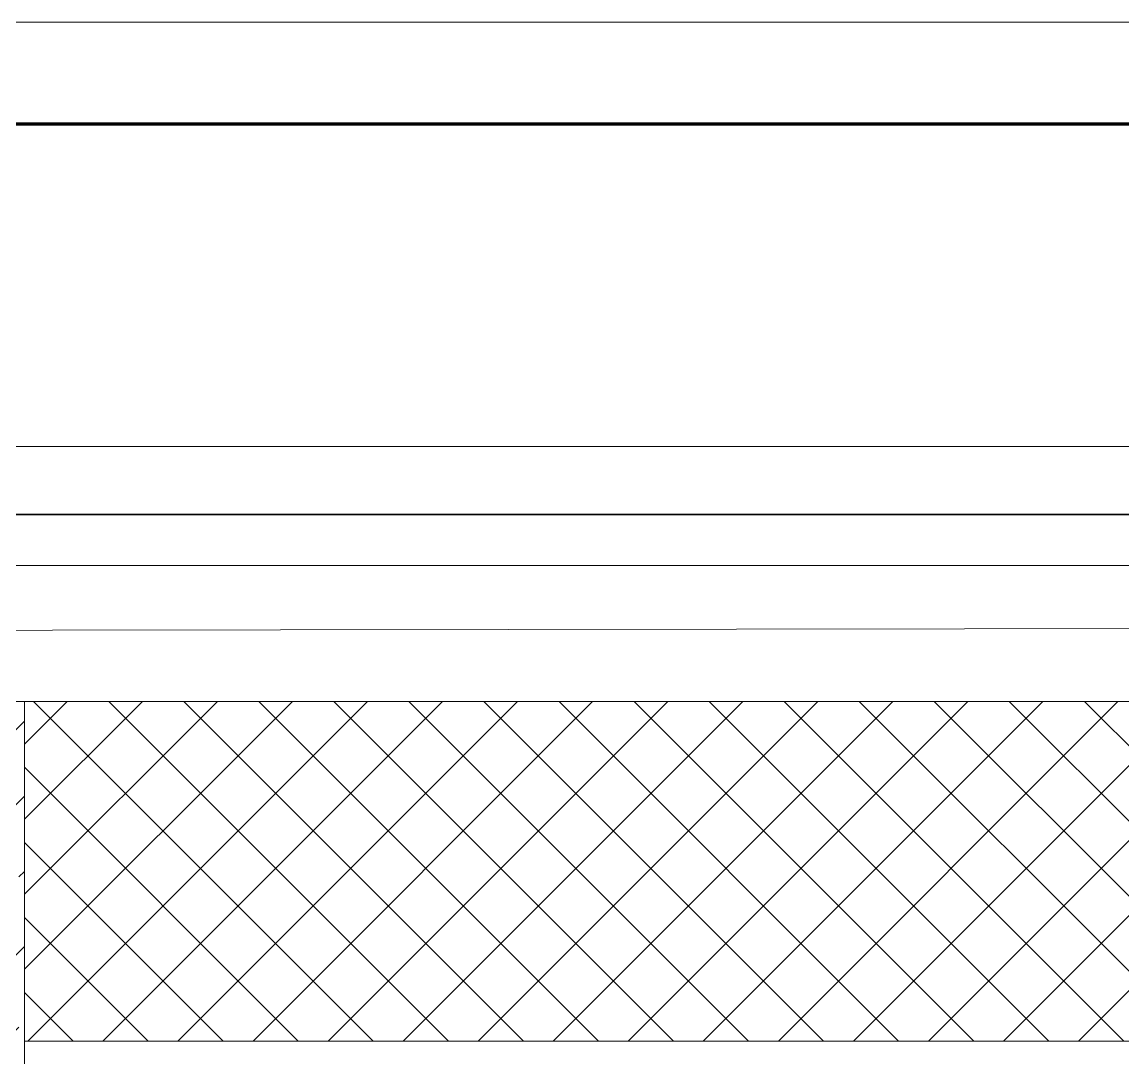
# Model space of a CAD drawing. Extents: x -1701 to 23780, y -363 to 7742.
# Drawn here: x 2662.4 to 2727.1, y 2804 to 2865 of the extents above; entities that cross this region are included whole.
import ezdxf

# ---------------------------------------------------------------- set-up
doc = ezdxf.new("R2010")
doc.units = 0
doc.header["$LTSCALE"] = 25
doc.header["$MEASUREMENT"] = 0
doc.layers.get('0').update_dxf_attribs({"color": 9, "lineweight": 9})
for name, color, linetype, lineweight in [('Audi$0$00', 8, 'Continuous', 9), ('Audi$0$01', 8, 'Continuous', 9), ('Audi$0$06D', 8, 'Continuous', 9), ('Audi$0$09W', 8, 'Continuous', 9), ('Audi$0$10', 8, 'Continuous', 9), ('Audi$0$33', 8, 'Audi$0$BATTING', 9)]:
    doc.layers.add(name, color=color, linetype=linetype, lineweight=lineweight)
doc.linetypes.add('Audi$0$BATTING', pattern='A,0.0001,-0.1,[134,ltypeshp.shx,S=0.1,R=0,X=-0.1,Y=0],-0.2,[134,ltypeshp.shx,S=0.1,R=180,X=0.1,Y=0],-0.1', length=0.4001)

# ---------------------------------------------------------------- blocks, each defined once
blk = doc.blocks.new('Audi$0$p-kolon_80x80')
at = {"layer": 'Audi$0$09W'}
h = blk.add_hatch(dxfattribs=at)
h.set_pattern_fill('ANSI33', color=256, scale=25, style=0)
h.set_pattern_definition([(45, (-1222.5, -385), (-4.419417, 4.419417), []), (45, (-1218.0806, -385), (-4.419417, 4.419417), [3.125, -1.5625])])
h.paths.add_polyline_path([(-40, -40), (40, -40), (40, 40), (-40, 40)])
blk.add_lwpolyline([(-40, -40), (40, -40), (40, 40), (-40, 40)], close=True)
blk = doc.blocks.new('Audi$0$p-zemin kat')
at = {"layer": 'Audi$0$09W'}
h = blk.add_hatch(dxfattribs=at)
h.set_pattern_fill('ANSI37', color=256, scale=25, style=0)
h.set_pattern_definition([(45, (-5945, 0), (-2.2097087, 2.2097087), []), (135, (-5945, 0), (-2.2097087, -2.2097087), [])])
h.paths.add_polyline_path([(2662.5, 2825), (2785, 2825), (2785, 2805), (2662.5, 2805)])
at = {"layer": 'Audi$0$00'}
blk.add_lwpolyline([(2662.5, 2825), (2785, 2825), (2785, 2805), (2662.5, 2805)], close=True, dxfattribs=at)
at = {"layer": 'Audi$0$06D'}
for points in [[(2529.825, 2825), (2529.825, 2865), (4067.5, 2865), (4067.5, 2825)], [(2529.825, 2840), (2791.282, 2840.003)], [(2529.825, 2833), (2785, 2833), (2785, 2825)]]:
    blk.add_lwpolyline(points, dxfattribs=at)
at = {"layer": 'Audi$0$10'}
for points, const_width in [([(2529.825, 2859), (4067.2, 2859)], 0.2), ([(2529.825, 2836), (2791.63, 2836)], 0.1)]:
    blk.add_lwpolyline(points, dxfattribs=dict(at, const_width=const_width))
at = {"layer": 'Audi$0$33', "ltscale": 0.4}
blk.add_lwpolyline([(2529.825, 2829), (2785, 2829.372)], dxfattribs=at)
at = {"layer": 'Audi$0$01'}
blk.add_blockref('Audi$0$p-kolon_80x80', (2622.5, 2785), dxfattribs=at)
blk = doc.blocks.new('Audi')
at = {"layer": 'Audi$0$10'}
blk.add_blockref('Audi$0$p-zemin kat', (0, 0), dxfattribs=at)

msp = doc.modelspace()

# ---------------------------------------------------------------- block references
at = {"color": 6}
msp.add_blockref('Audi', (0, 0), dxfattribs=at)

doc.saveas('drawing.dxf')
